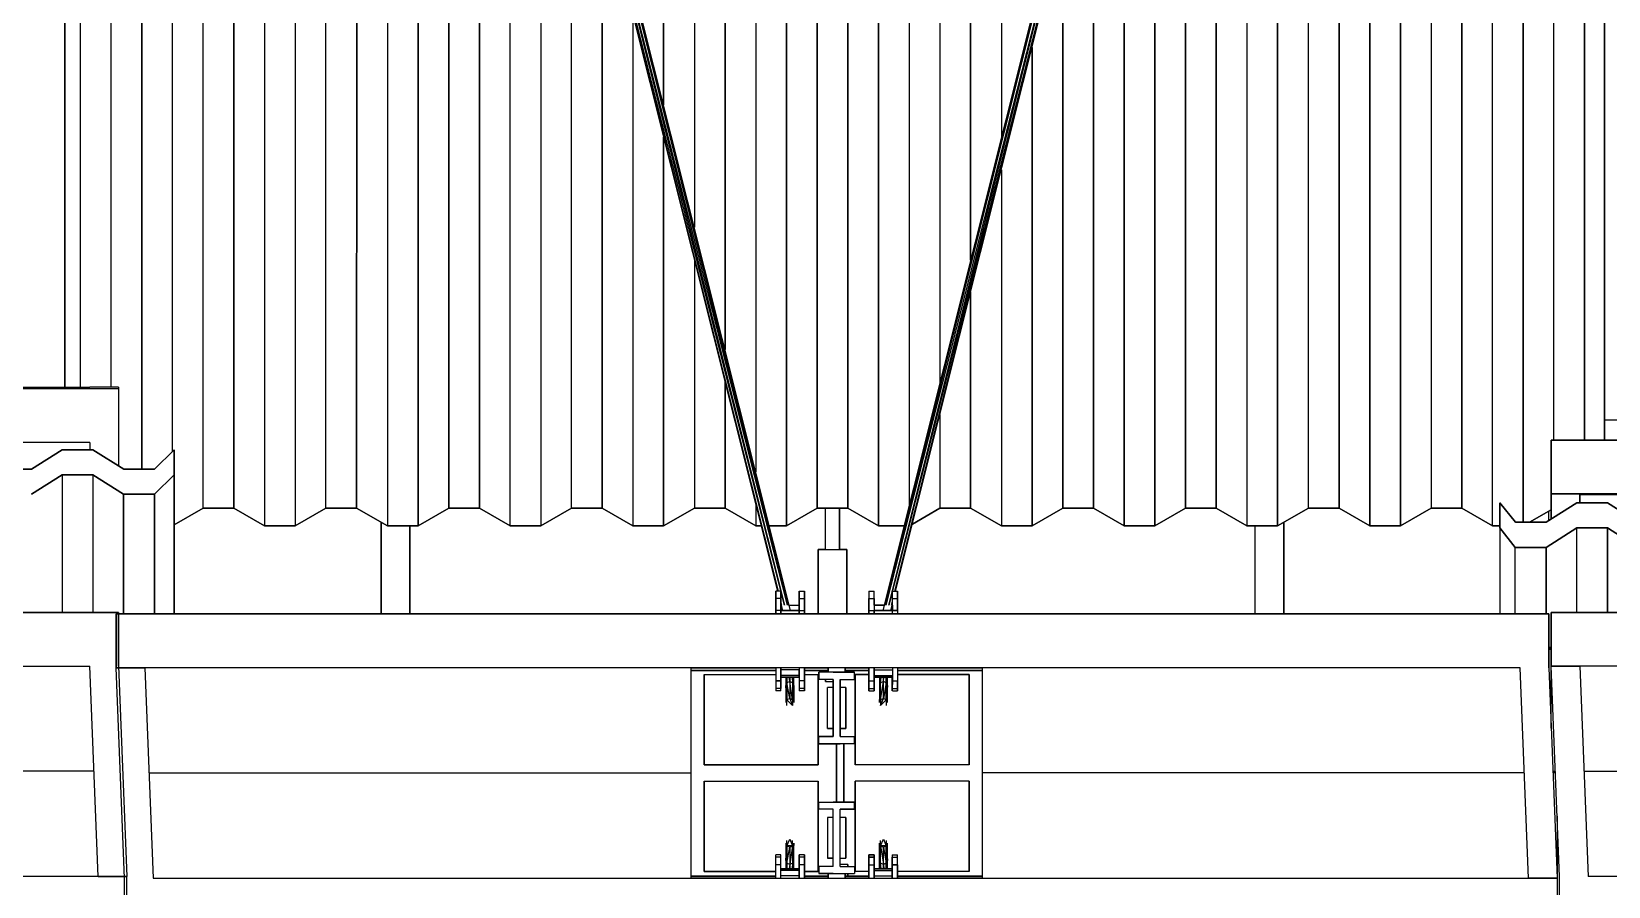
# Model space of a CAD drawing. Extents: x -32 to 51.8, y -51.6 to -5.5.
# Drawn here: x -22.969 to -18.566, y -20.907 to -18.518 of the extents above; entities that cross this region are included whole.
import ezdxf

# ---------------------------------------------------------------- set-up
doc = ezdxf.new("R2010")
doc.units = 0
doc.header["$MEASUREMENT"] = 0
doc.layers.get('0').update_dxf_attribs({"linetype": 'CONTINUOUS'})
doc.layers.add('hachures', color=5, linetype='CONTINUOUS')

msp = doc.modelspace()

# ---------------------------------------------------------------- linework, layer by layer
for p, q in [((-22.8765, -16.4207), (-22.8765, -19.5116)), ((-18.6329, -19.6597), (-18.6329, -16.4346)), ((-22.8764, -19.5116), (-22.8763, -16.4841)), ((-18.5776, -16.4841), (-18.5776, -19.6597)), ((-18.5776, -19.6597), (-18.5776, -16.4841)), ((-21.5041, -17.6175), (-20.886, -20.0818)), ((-20.884, -20.0818), (-21.5041, -17.6175)), ((-20.8669, -20.1205), (-21.5008, -17.6231)), ((-20.8839, -20.0818), (-21.5008, -17.6231)), ((-20.8585, -20.1205), (-21.4929, -17.6254)), ((-21.4929, -17.6254), (-20.8667, -20.1205)), ((-20.8502, -20.135), (-21.4849, -17.6231)), ((-21.4849, -17.6231), (-20.8583, -20.1205)), ((-20.8502, -20.135), (-21.4816, -17.6175)), ((-19.9612, -17.6175), (-20.5926, -20.135)), ((-19.9579, -17.6231), (-20.5926, -20.135)), ((-20.5846, -20.1205), (-19.9579, -17.6231)), ((-19.9499, -17.6255), (-20.5844, -20.1205)), ((-19.9499, -17.6255), (-20.5761, -20.1205)), ((-19.942, -17.6231), (-20.576, -20.1205)), ((-20.5589, -20.0818), (-19.9387, -17.6175)), ((-20.5589, -20.0818), (-19.942, -17.6231)), ((-20.5568, -20.0818), (-19.9387, -17.6175)), ((-26.6463, -19.5116), (-22.8063, -19.5116)), ((-22.8063, -19.5159), (-26.6463, -19.5159)), ((-22.7263, -19.5116), (-22.8063, -19.5116)), ((-22.7263, -19.5159), (-22.8063, -19.5159)), ((-22.7263, -19.5116), (-22.7263, -19.5159)), ((-22.7263, -19.5159), (-22.7263, -19.6535)), ((-18.5776, -19.6023), (-16.7461, -19.6023)), ((-22.8063, -19.6657), (-26.6463, -19.6657)), ((-22.8063, -19.6657), (-22.8063, -19.6864)), ((-22.7263, -19.6535), (-22.7263, -19.6578)), ((-22.7263, -19.6578), (-22.7263, -19.7318)), ((-18.6463, -19.6597), (-18.7263, -19.6597)), ((-18.7263, -19.6597), (-18.7263, -19.6597)), ((-18.7263, -19.8096), (-18.7263, -19.6597)), ((-18.7263, -19.6597), (-18.6463, -19.6597)), ((-18.7263, -19.6625), (-18.7263, -19.6597)), ((-18.7263, -19.6597), (-18.7263, -19.8096)), ((-18.7263, -19.6625), (-18.7263, -19.7536)), ((-18.7263, -19.7536), (-18.7263, -19.6625)), ((-14.8063, -19.6597), (-18.6463, -19.6597)), ((-18.6463, -19.6597), (-14.8063, -19.6597)), ((-22.8834, -19.6864), (-22.9691, -19.7409)), ((-22.9691, -19.7409), (-22.8834, -19.6864)), ((-22.7977, -19.6864), (-22.8834, -19.6864)), ((-22.8834, -19.6864), (-22.7977, -19.6864)), ((-22.712, -19.7409), (-22.7977, -19.6864)), ((-22.7977, -19.6864), (-22.712, -19.7409)), ((-22.571, -19.6864), (-22.6263, -19.7409)), ((-22.6263, -19.7409), (-22.571, -19.6864)), ((-22.5711, -19.7563), (-22.571, -19.6864)), ((-22.571, -19.6864), (-22.5711, -19.7563)), ((-22.571, -20.1205), (-22.571, -19.6864)), ((-22.571, -19.6864), (-22.571, -20.1205)), ((-22.9691, -19.7409), (-23.0549, -19.7409)), ((-23.0549, -19.7409), (-22.9691, -19.7409)), ((-22.9693, -19.8108), (-22.8835, -19.7563)), ((-22.8835, -19.7563), (-22.9693, -19.8108)), ((-22.9691, -19.7409), (-22.9691, -19.7409)), ((-22.8835, -19.7563), (-22.7978, -19.7563)), ((-22.7978, -19.7563), (-22.8835, -19.7563)), ((-22.7978, -19.7563), (-22.7121, -19.8108)), ((-22.7121, -19.8108), (-22.7978, -19.7563)), ((-22.6263, -19.7409), (-22.712, -19.7409)), ((-22.712, -19.7409), (-22.6263, -19.7409)), ((-22.6264, -19.8108), (-22.5711, -19.7563)), ((-22.5711, -19.7563), (-22.6264, -19.8108)), ((-22.5711, -19.7563), (-22.5711, -20.1452)), ((-18.7263, -19.7536), (-18.7263, -19.7564)), ((-18.7263, -19.7564), (-18.7263, -19.7536)), ((-18.7263, -19.7564), (-18.7263, -19.8503)), ((-18.7263, -19.8503), (-18.7263, -19.7564)), ((-22.7121, -19.8108), (-22.6264, -19.8108)), ((-22.6264, -19.8108), (-22.7121, -19.8108)), ((-22.712, -19.8108), (-22.712, -19.8108)), ((-22.6263, -19.8107), (-22.6263, -19.8107)), ((-18.7263, -19.8124), (-18.7263, -19.8095)), ((-18.7263, -19.8095), (-18.6463, -19.8095)), ((-18.6463, -19.8096), (-18.7263, -19.8096)), ((-18.7263, -19.8096), (-18.7263, -19.8124)), ((-18.7263, -19.88), (-18.7263, -19.8124)), ((-18.7263, -19.8124), (-18.7263, -19.88)), ((-18.6463, -19.8095), (-14.8063, -19.8096)), ((-14.8063, -19.8096), (-18.6463, -19.8096)), ((-18.6463, -19.8346), (-18.6463, -19.8124)), ((-18.6463, -19.8346), (-18.6463, -19.8124)), ((-14.8063, -19.8124), (-18.6463, -19.8124)), ((-18.6463, -19.8124), (-18.6463, -19.8346)), ((-18.6463, -19.8346), (-18.6463, -19.8124)), ((-18.6463, -19.8124), (-18.6463, -19.8346)), ((-22.49, -19.8497), (-22.571, -19.8965)), ((-22.571, -19.8965), (-22.49, -19.8498)), ((-22.4043, -19.8497), (-22.49, -19.8497)), ((-22.49, -19.8498), (-22.4043, -19.8498)), ((-22.3186, -19.8992), (-22.4043, -19.8497)), ((-22.4043, -19.8498), (-22.3186, -19.8992)), ((-22.1472, -19.8497), (-22.2329, -19.8992)), ((-22.2329, -19.8992), (-22.1472, -19.8498)), ((-22.0615, -19.8497), (-22.1472, -19.8497)), ((-22.1472, -19.8498), (-22.0615, -19.8498)), ((-21.9758, -19.8992), (-22.0615, -19.8497)), ((-22.0615, -19.8498), (-21.9758, -19.8992)), ((-21.89, -19.8992), (-21.8043, -19.8498)), ((-21.8043, -19.8498), (-21.89, -19.8992)), ((-21.8043, -19.8498), (-21.7186, -19.8498)), ((-21.7186, -19.8498), (-21.8043, -19.8498)), ((-21.7186, -19.8498), (-21.6329, -19.8992)), ((-21.6329, -19.8992), (-21.7186, -19.8498)), ((-21.5472, -19.8992), (-21.4615, -19.8498)), ((-21.4615, -19.8498), (-21.5472, -19.8992)), ((-21.4615, -19.8498), (-21.3758, -19.8498)), ((-21.3758, -19.8498), (-21.4615, -19.8498)), ((-21.3758, -19.8498), (-21.29, -19.8992)), ((-21.29, -19.8992), (-21.3758, -19.8498)), ((-21.2043, -19.8992), (-21.1186, -19.8498)), ((-21.1186, -19.8498), (-21.2043, -19.8992)), ((-21.1186, -19.8498), (-21.0329, -19.8498)), ((-21.0329, -19.8498), (-21.1186, -19.8498)), ((-21.0329, -19.8498), (-20.9472, -19.8992)), ((-20.9472, -19.8992), (-21.0329, -19.8498)), ((-20.8615, -19.8992), (-20.7758, -19.8498)), ((-20.7758, -19.8498), (-20.8615, -19.8992)), ((-20.7758, -19.8498), (-20.69, -19.8498)), ((-20.69, -19.8498), (-20.7758, -19.8498)), ((-20.7527, -19.9652), (-20.7527, -19.8498)), ((-20.7131, -19.9652), (-20.7131, -19.8498)), ((-20.7131, -19.8498), (-20.7131, -19.9652)), ((-20.7131, -19.9652), (-20.7131, -19.8498)), ((-20.69, -19.8498), (-20.6043, -19.8992)), ((-20.6043, -19.8992), (-20.69, -19.8498)), ((-20.5097, -19.8941), (-20.4329, -19.8498)), ((-20.4329, -19.8498), (-20.5097, -19.8941)), ((-20.4329, -19.8498), (-20.3472, -19.8498)), ((-20.3472, -19.8498), (-20.4329, -19.8498)), ((-20.3472, -19.8498), (-20.2615, -19.8992)), ((-20.2615, -19.8992), (-20.3472, -19.8498)), ((-20.1758, -19.8992), (-20.09, -19.8498)), ((-20.09, -19.8498), (-20.1758, -19.8992)), ((-20.09, -19.8498), (-20.0043, -19.8498)), ((-20.0043, -19.8498), (-20.09, -19.8498)), ((-20.0043, -19.8498), (-19.9186, -19.8992)), ((-19.9186, -19.8992), (-20.0043, -19.8498)), ((-19.8329, -19.8992), (-19.7472, -19.8498)), ((-19.7472, -19.8498), (-19.8329, -19.8992)), ((-19.7472, -19.8498), (-19.6615, -19.8498)), ((-19.6615, -19.8498), (-19.7472, -19.8498)), ((-19.6615, -19.8498), (-19.5758, -19.8993)), ((-19.5758, -19.8992), (-19.6615, -19.8498)), ((-19.49, -19.8993), (-19.4043, -19.8498)), ((-19.4043, -19.8498), (-19.49, -19.8992)), ((-19.4043, -19.8498), (-19.3186, -19.8498)), ((-19.3186, -19.8498), (-19.4043, -19.8498)), ((-19.3186, -19.8498), (-19.2329, -19.8993)), ((-19.2329, -19.8993), (-19.3186, -19.8498)), ((-19.1472, -19.8993), (-19.0615, -19.8498)), ((-19.0615, -19.8498), (-19.1472, -19.8993)), ((-19.0615, -19.8498), (-18.9758, -19.8498)), ((-18.9758, -19.8498), (-19.0615, -19.8498)), ((-18.9758, -19.8498), (-18.89, -19.8993)), ((-18.89, -19.8993), (-18.9758, -19.8498)), ((-18.8699, -19.9045), (-18.8698, -19.8346)), ((-18.8698, -19.8346), (-18.8699, -19.9045)), ((-18.8698, -19.8346), (-18.8263, -19.8891)), ((-18.8263, -19.8891), (-18.8698, -19.8346)), ((-18.7868, -19.8891), (-18.7263, -19.8542)), ((-18.7263, -19.8542), (-18.7868, -19.8891)), ((-18.7406, -19.8891), (-18.6549, -19.8346)), ((-18.6549, -19.8346), (-18.7406, -19.8891)), ((-18.7263, -19.8503), (-18.7263, -19.8532)), ((-18.7263, -19.8532), (-18.7263, -19.8503)), ((-18.7263, -19.8532), (-18.7263, -19.88)), ((-18.7263, -19.88), (-18.7263, -19.8532)), ((-18.7263, -19.8542), (-18.7263, -19.88)), ((-18.5691, -19.8346), (-18.6549, -19.8346)), ((-18.6549, -19.8346), (-18.5691, -19.8346)), ((-18.4834, -19.8891), (-18.5691, -19.8346)), ((-18.5691, -19.8346), (-18.4834, -19.8891)), ((-22.2329, -19.8992), (-22.3186, -19.8992)), ((-22.3186, -19.8992), (-22.2329, -19.8992)), ((-21.9929, -20.1452), (-21.9929, -19.8893)), ((-21.9929, -19.8893), (-21.9929, -20.1452)), ((-21.9758, -19.8992), (-21.89, -19.8992)), ((-21.89, -19.8992), (-21.9758, -19.8992)), ((-21.9129, -19.8992), (-21.9129, -20.1452)), ((-21.9129, -20.1452), (-21.9129, -19.8992)), ((-21.6329, -19.8992), (-21.5472, -19.8992)), ((-21.5472, -19.8992), (-21.6329, -19.8992)), ((-21.29, -19.8992), (-21.2043, -19.8992)), ((-21.2043, -19.8992), (-21.29, -19.8992)), ((-20.9472, -19.8992), (-20.9318, -19.8992)), ((-20.9318, -19.8992), (-20.9472, -19.8992)), ((-20.9093, -19.8992), (-20.8615, -19.8992)), ((-20.8615, -19.8992), (-20.9093, -19.8992)), ((-20.6043, -19.8992), (-20.5335, -19.8992)), ((-20.5335, -19.8992), (-20.6043, -19.8992)), ((-20.2615, -19.8992), (-20.1758, -19.8992)), ((-20.1758, -19.8992), (-20.2615, -19.8992)), ((-19.9186, -19.8992), (-19.8329, -19.8992)), ((-19.8329, -19.8992), (-19.9186, -19.8992)), ((-19.5758, -19.8993), (-19.49, -19.8993)), ((-19.49, -19.8992), (-19.5758, -19.8992)), ((-19.5529, -20.1452), (-19.5529, -19.8993)), ((-19.4729, -19.8894), (-19.4729, -20.1452)), ((-19.4729, -20.1452), (-19.4729, -19.8894)), ((-19.1472, -19.8993), (-19.2329, -19.8993)), ((-19.2329, -19.8993), (-19.1472, -19.8993)), ((-18.89, -19.8993), (-18.8699, -19.8993)), ((-18.8699, -19.8993), (-18.89, -19.8993)), ((-18.8263, -19.8891), (-18.7406, -19.8891)), ((-18.7406, -19.8891), (-18.8263, -19.8891)), ((-18.7329, -19.8842), (-18.7329, -19.858)), ((-18.8264, -19.9591), (-18.8699, -19.9045)), ((-18.8699, -19.9045), (-18.8699, -20.1452)), ((-18.8699, -19.9045), (-18.8264, -19.9591)), ((-18.8698, -19.9047), (-18.8698, -19.9047)), ((-18.655, -19.9045), (-18.7407, -19.9591)), ((-18.7407, -19.9591), (-18.655, -19.9045)), ((-18.5693, -19.9045), (-18.655, -19.9045)), ((-18.655, -19.9045), (-18.5693, -19.9045)), ((-18.6549, -19.9045), (-18.6549, -19.9045)), ((-18.6549, -19.9045), (-18.6549, -19.9045)), ((-18.4835, -19.9591), (-18.5693, -19.9045)), ((-18.5693, -19.9045), (-18.4835, -19.9591)), ((-18.5691, -19.9046), (-18.5691, -19.9046)), ((-20.7729, -20.1452), (-20.7729, -19.9652)), ((-20.7729, -19.9652), (-20.6929, -19.9652)), ((-20.7527, -19.9652), (-20.7729, -19.9652)), ((-20.7729, -20.1452), (-20.7729, -19.9652)), ((-20.7729, -19.9652), (-20.7729, -20.1452)), ((-20.6929, -19.9652), (-20.7131, -19.9652)), ((-20.6929, -19.9652), (-20.6929, -20.1452)), ((-20.6929, -19.9652), (-20.6929, -20.1452)), ((-20.6929, -20.1452), (-20.6929, -19.9652)), ((-18.7407, -19.9591), (-18.8264, -19.9591)), ((-18.8264, -19.9591), (-18.7407, -19.9591)), ((-18.8263, -19.9591), (-18.8263, -19.9591)), ((-18.8263, -19.9591), (-18.8263, -19.9591)), ((-18.7406, -19.959), (-18.7406, -19.959)), ((-18.7406, -19.959), (-18.7406, -19.959)), ((-22.571, -20.1205), (-22.5711, -20.1206)), ((-22.571, -20.1452), (-22.571, -20.1205)), ((-20.877, -20.0818), (-20.8914, -20.0818)), ((-20.8914, -20.0818), (-20.8914, -20.0886)), ((-20.8914, -20.1019), (-20.8914, -20.0818)), ((-20.8914, -20.0818), (-20.8914, -20.1019)), ((-20.8914, -20.0886), (-20.8914, -20.0818)), ((-20.8914, -20.11), (-20.8914, -20.0886)), ((-20.877, -20.1019), (-20.8914, -20.1019)), ((-20.8914, -20.1351), (-20.8914, -20.1019)), ((-20.8914, -20.1019), (-20.8914, -20.1351)), ((-20.8914, -20.1452), (-20.8914, -20.11)), ((-20.877, -20.0818), (-20.877, -20.1019)), ((-20.877, -20.1019), (-20.877, -20.0818)), ((-20.877, -20.1019), (-20.877, -20.1351)), ((-20.877, -20.1351), (-20.877, -20.1019)), ((-20.8742, -20.1205), (-20.877, -20.1093)), ((-20.8742, -20.1205), (-20.877, -20.1095)), ((-20.877, -20.1178), (-20.8727, -20.135)), ((-20.8538, -20.1205), (-20.8259, -20.1205)), ((-20.8259, -20.0886), (-20.8259, -20.0818)), ((-20.8259, -20.0818), (-20.8259, -20.1019)), ((-20.8259, -20.0818), (-20.8114, -20.0818)), ((-20.8259, -20.1019), (-20.8259, -20.0818)), ((-20.8259, -20.11), (-20.8259, -20.0886)), ((-20.8259, -20.1019), (-20.8259, -20.1351)), ((-20.8259, -20.1019), (-20.8114, -20.1019)), ((-20.8259, -20.1351), (-20.8259, -20.1019)), ((-20.8259, -20.1205), (-20.8259, -20.11)), ((-20.8259, -20.135), (-20.8259, -20.1205)), ((-20.8114, -20.0818), (-20.8114, -20.1019)), ((-20.8114, -20.0886), (-20.8114, -20.0818)), ((-20.8114, -20.1019), (-20.8114, -20.0818)), ((-20.8114, -20.0818), (-20.8114, -20.0886)), ((-20.8114, -20.0886), (-20.8114, -20.11)), ((-20.8114, -20.1019), (-20.8114, -20.1351)), ((-20.8114, -20.1351), (-20.8114, -20.1019)), ((-20.8114, -20.11), (-20.8114, -20.1452)), ((-20.6314, -20.0818), (-20.617, -20.0818)), ((-20.6314, -20.0818), (-20.6314, -20.1019)), ((-20.6314, -20.1019), (-20.617, -20.1019)), ((-20.6314, -20.1351), (-20.6314, -20.1019)), ((-20.6314, -20.1019), (-20.6314, -20.1351)), ((-20.617, -20.1019), (-20.617, -20.0818)), ((-20.617, -20.0886), (-20.617, -20.0818)), ((-20.617, -20.1019), (-20.617, -20.1351)), ((-20.617, -20.11), (-20.617, -20.1019)), ((-20.617, -20.1205), (-20.617, -20.11)), ((-20.617, -20.11), (-20.617, -20.11)), ((-20.589, -20.1205), (-20.617, -20.1205)), ((-20.617, -20.1205), (-20.589, -20.1205)), ((-20.5702, -20.135), (-20.5658, -20.1178)), ((-20.5686, -20.1205), (-20.5658, -20.1094)), ((-20.5686, -20.1205), (-20.5658, -20.1096)), ((-20.5659, -20.0886), (-20.5659, -20.0818)), ((-20.5659, -20.0818), (-20.5659, -20.1019)), ((-20.5659, -20.1019), (-20.5659, -20.1351)), ((-20.5659, -20.1205), (-20.5659, -20.118)), ((-20.5658, -20.0818), (-20.5514, -20.0818)), ((-20.5658, -20.1019), (-20.5658, -20.0818)), ((-20.5658, -20.1019), (-20.5514, -20.1019)), ((-20.5658, -20.1351), (-20.5658, -20.1019)), ((-20.5658, -20.1205), (-20.5658, -20.135)), ((-20.5514, -20.1019), (-20.5514, -20.0818)), ((-20.5514, -20.0818), (-20.5514, -20.1019)), ((-20.5514, -20.0886), (-20.5514, -20.0818)), ((-20.5514, -20.1351), (-20.5514, -20.1019)), ((-20.5514, -20.1019), (-20.5514, -20.1351)), ((-22.8063, -20.1406), (-26.7263, -20.1406)), ((-26.6463, -20.1406), (-22.8063, -20.1406)), ((-22.8063, -20.1406), (-26.6463, -20.1406)), ((-22.7263, -20.1406), (-22.8063, -20.1406)), ((-22.8063, -20.1406), (-22.7263, -20.1406)), ((-18.8129, -20.1452), (-22.7329, -20.1452)), ((-22.7329, -20.2952), (-22.7329, -20.1452)), ((-22.7329, -20.1452), (-22.6529, -20.1452)), ((-22.7329, -20.1452), (-22.7329, -20.2952)), ((-22.7263, -20.1406), (-22.7263, -20.1452)), ((-22.7263, -20.1452), (-22.7263, -20.1406)), ((-22.7263, -20.1406), (-22.7263, -20.2906)), ((-22.7263, -20.1406), (-22.7263, -20.1452)), ((-22.7263, -20.2906), (-22.7263, -20.1406)), ((-22.6529, -20.1452), (-18.8129, -20.1452)), ((-18.8129, -20.1452), (-22.6529, -20.1452)), ((-20.8914, -20.1452), (-22.5711, -20.1452)), ((-22.5711, -20.1452), (-20.8914, -20.1452)), ((-22.571, -20.1452), (-21.9929, -20.1452)), ((-21.9129, -20.1452), (-20.8914, -20.1452)), ((-20.8914, -20.1452), (-21.9129, -20.1452)), ((-21.9129, -20.1452), (-20.8914, -20.1452)), ((-20.877, -20.1351), (-20.8914, -20.1351)), ((-20.8914, -20.1452), (-20.8914, -20.1351)), ((-20.8914, -20.1351), (-20.8914, -20.1452)), ((-20.877, -20.135), (-20.8259, -20.135)), ((-20.8259, -20.135), (-20.877, -20.135)), ((-20.877, -20.1351), (-20.877, -20.1452)), ((-20.877, -20.1452), (-20.877, -20.1351)), ((-20.8259, -20.1452), (-20.8259, -20.135)), ((-20.8259, -20.1351), (-20.8114, -20.1351)), ((-20.8259, -20.1452), (-20.8259, -20.1351)), ((-20.8259, -20.1351), (-20.8259, -20.1452)), ((-20.8114, -20.1351), (-20.8114, -20.1452)), ((-20.8114, -20.1452), (-20.8114, -20.1351)), ((-20.8114, -20.1452), (-20.8114, -20.1452)), ((-20.8114, -20.1452), (-20.6314, -20.1452)), ((-20.6314, -20.1452), (-20.8114, -20.1452)), ((-20.8114, -20.1452), (-20.8114, -20.1452)), ((-20.6314, -20.1452), (-20.8114, -20.1452)), ((-20.8114, -20.1452), (-20.8114, -20.1452)), ((-20.8114, -20.1452), (-20.8114, -20.1452)), ((-20.8114, -20.1452), (-20.6314, -20.1452)), ((-20.8114, -20.1452), (-20.8114, -20.1452)), ((-20.8114, -20.1452), (-20.7729, -20.1452)), ((-20.6314, -20.1452), (-20.6314, -20.1225)), ((-20.6314, -20.1351), (-20.617, -20.1351)), ((-20.6314, -20.1452), (-20.6314, -20.1351)), ((-20.6314, -20.1351), (-20.6314, -20.1452)), ((-20.617, -20.135), (-20.5658, -20.135)), ((-20.5658, -20.135), (-20.617, -20.135)), ((-20.617, -20.1351), (-20.617, -20.1452)), ((-20.617, -20.1452), (-20.617, -20.1351)), ((-20.5659, -20.1351), (-20.5659, -20.1452)), ((-20.5658, -20.1351), (-20.5514, -20.1351)), ((-20.5658, -20.1452), (-20.5658, -20.1351)), ((-20.5514, -20.1351), (-20.5658, -20.1351)), ((-20.5514, -20.1351), (-20.5514, -20.1452)), ((-20.5514, -20.1452), (-19.5529, -20.1452)), ((-19.5529, -20.1452), (-20.5514, -20.1452)), ((-18.8699, -20.1452), (-20.5514, -20.1452)), ((-20.5514, -20.1452), (-18.8699, -20.1452)), ((-19.4729, -20.1452), (-18.8699, -20.1452)), ((-19.4729, -20.1452), (-18.8699, -20.1452)), ((-18.8129, -20.1452), (-18.7329, -20.1452)), ((-18.7329, -20.1452), (-18.8129, -20.1452)), ((-18.7329, -20.1452), (-18.7329, -20.2438)), ((-18.7329, -20.2438), (-18.7329, -20.1452)), ((-18.7329, -20.1452), (-18.7329, -20.2952)), ((-18.7329, -20.1452), (-18.7329, -20.2952)), ((-18.7329, -20.2952), (-18.7329, -20.1452)), ((-18.6463, -20.1406), (-18.7263, -20.1406)), ((-18.7263, -20.2906), (-18.7263, -20.1406)), ((-18.7263, -20.1406), (-18.6463, -20.1406)), ((-18.7263, -20.2906), (-18.7263, -20.1406)), ((-18.7263, -20.1406), (-18.7263, -20.2906)), ((-14.8063, -20.1406), (-18.6463, -20.1406)), ((-14.8063, -20.1406), (-18.6463, -20.1406)), ((-18.6463, -20.1406), (-14.8063, -20.1406)), ((-18.7329, -20.2415), (-18.7263, -20.2373)), ((-18.7263, -20.2373), (-18.7329, -20.2415)), ((-18.7329, -20.2415), (-18.7329, -20.2438)), ((-18.7329, -20.2438), (-18.7329, -20.2415)), ((-18.7329, -20.2438), (-18.7263, -20.2438)), ((-18.7263, -20.2438), (-18.7329, -20.2438)), ((-18.7263, -20.2373), (-18.7263, -20.2438)), ((-26.6463, -20.2906), (-22.8063, -20.2906)), ((-22.7833, -20.8785), (-22.8063, -20.2906)), ((-22.6529, -20.2952), (-22.7329, -20.2952)), ((-22.7099, -20.8831), (-22.7329, -20.2952)), ((-22.7329, -20.2952), (-22.6529, -20.2952)), ((-22.7263, -20.2906), (-22.7033, -20.8785)), ((-18.8129, -20.2952), (-22.6529, -20.2952)), ((-22.6529, -20.2952), (-22.6299, -20.8831)), ((-21.1286, -20.2952), (-20.8914, -20.2952)), ((-21.1286, -20.2952), (-21.1286, -20.5892)), ((-20.8914, -20.2952), (-20.8914, -20.332)), ((-20.877, -20.332), (-20.877, -20.2952)), ((-20.877, -20.2952), (-20.877, -20.332)), ((-20.8259, -20.2952), (-20.8259, -20.332)), ((-20.8114, -20.2952), (-20.8114, -20.332)), ((-20.8114, -20.332), (-20.8114, -20.2952)), ((-20.8114, -20.2952), (-20.7449, -20.2952)), ((-20.7449, -20.3078), (-20.7449, -20.2952)), ((-20.7449, -20.3078), (-20.7449, -20.2952)), ((-20.7449, -20.2952), (-20.7449, -20.3078)), ((-20.6979, -20.2952), (-20.6314, -20.2952)), ((-20.6979, -20.2952), (-20.6979, -20.3078)), ((-20.6979, -20.3078), (-20.6979, -20.2952)), ((-20.6314, -20.332), (-20.6314, -20.2952)), ((-20.6314, -20.2952), (-20.6314, -20.332)), ((-20.6314, -20.3069), (-20.6314, -20.2952)), ((-20.617, -20.2952), (-20.617, -20.332)), ((-20.617, -20.332), (-20.617, -20.2952)), ((-20.5658, -20.2952), (-20.5658, -20.332)), ((-20.5514, -20.2952), (-20.5514, -20.332)), ((-20.5514, -20.2952), (-20.3143, -20.2952)), ((-20.3143, -20.5892), (-20.3143, -20.2952)), ((-18.7899, -20.8831), (-18.8129, -20.2952)), ((-18.7329, -20.2952), (-18.7099, -20.8831)), ((-18.7033, -20.8785), (-18.7263, -20.2906)), ((-18.7263, -20.2906), (-18.6463, -20.2906)), ((-18.6463, -20.2906), (-18.7263, -20.2906)), ((-18.6463, -20.2906), (-18.7263, -20.2906)), ((-18.7263, -20.2906), (-18.6463, -20.2906)), ((-18.7263, -20.4641), (-18.7263, -20.2906)), ((-18.7263, -20.2906), (-18.7263, -20.2906)), ((-18.6463, -20.2906), (-18.6233, -20.8785)), ((-14.8063, -20.2906), (-18.6463, -20.2906)), ((-21.1286, -20.3034), (-20.8914, -20.3034)), ((-20.8914, -20.3034), (-21.1286, -20.3034)), ((-21.0913, -20.5664), (-21.0913, -20.3139)), ((-21.0913, -20.3139), (-20.8914, -20.3139)), ((-21.0913, -20.5664), (-21.0913, -20.3139)), ((-21.0913, -20.3139), (-21.0913, -20.5664)), ((-20.8914, -20.332), (-20.8914, -20.3535)), ((-20.877, -20.332), (-20.8914, -20.332)), ((-20.8914, -20.332), (-20.877, -20.332)), ((-20.8259, -20.3011), (-20.877, -20.3011)), ((-20.8259, -20.3166), (-20.877, -20.3166)), ((-20.8259, -20.3215), (-20.877, -20.3215)), ((-20.877, -20.3215), (-20.8259, -20.3215)), ((-20.877, -20.3535), (-20.877, -20.332)), ((-20.877, -20.332), (-20.877, -20.3535)), ((-20.8634, -20.3215), (-20.8634, -20.3446)), ((-20.8601, -20.3371), (-20.8634, -20.3446)), ((-20.8601, -20.3215), (-20.8601, -20.3371)), ((-20.8521, -20.334), (-20.8601, -20.3371)), ((-20.8601, -20.3371), (-20.8601, -20.3849)), ((-20.8521, -20.3817), (-20.8601, -20.3371)), ((-20.8521, -20.334), (-20.8536, -20.3215)), ((-20.8521, -20.3215), (-20.8521, -20.334)), ((-20.8442, -20.3371), (-20.8521, -20.334)), ((-20.8442, -20.3849), (-20.8521, -20.334)), ((-20.8521, -20.334), (-20.8521, -20.3817)), ((-20.8458, -20.3215), (-20.8442, -20.3371)), ((-20.8442, -20.3215), (-20.8442, -20.3371)), ((-20.8442, -20.3371), (-20.8442, -20.3849)), ((-20.8442, -20.3371), (-20.8409, -20.3927)), ((-20.8409, -20.3446), (-20.8442, -20.3371)), ((-20.8409, -20.3446), (-20.8409, -20.3215)), ((-20.8259, -20.3166), (-20.8259, -20.3011)), ((-20.8259, -20.3215), (-20.8259, -20.3166)), ((-20.8259, -20.332), (-20.8259, -20.3535)), ((-20.8114, -20.332), (-20.8259, -20.332)), ((-20.8114, -20.3034), (-20.7449, -20.3034)), ((-20.7449, -20.3034), (-20.8114, -20.3034)), ((-20.8114, -20.3069), (-20.8114, -20.3402)), ((-20.8114, -20.3139), (-20.8114, -20.3139)), ((-20.8114, -20.3139), (-20.7733, -20.3139)), ((-20.8114, -20.332), (-20.8114, -20.3535)), ((-20.8114, -20.3535), (-20.8114, -20.332)), ((-20.8114, -20.3402), (-20.8114, -20.3602)), ((-20.7733, -20.3139), (-20.7733, -20.5664)), ((-20.7733, -20.3139), (-20.7733, -20.5664)), ((-20.7733, -20.5664), (-20.7733, -20.3139)), ((-20.7733, -20.3273), (-20.7714, -20.3273)), ((-20.7714, -20.3078), (-20.7714, -20.3278)), ((-20.7314, -20.3078), (-20.7714, -20.3078)), ((-20.7714, -20.3278), (-20.7714, -20.3078)), ((-20.7314, -20.3278), (-20.7714, -20.3278)), ((-20.7527, -20.3078), (-20.7527, -20.3034)), ((-20.7527, -20.3034), (-20.7527, -20.3078)), ((-20.7527, -20.3335), (-20.7527, -20.3278)), ((-20.7527, -20.3278), (-20.7527, -20.3335)), ((-20.7527, -20.3335), (-20.7314, -20.3335)), ((-20.7527, -20.3335), (-20.7314, -20.3335)), ((-20.7114, -20.3078), (-20.7314, -20.3078)), ((-20.7314, -20.3078), (-20.7114, -20.3078)), ((-20.7314, -20.4878), (-20.7314, -20.3278)), ((-20.7314, -20.3278), (-20.7314, -20.4878)), ((-20.6979, -20.3078), (-20.7214, -20.3078)), ((-20.7131, -20.3078), (-20.7131, -20.3078)), ((-20.7131, -20.3078), (-20.7131, -20.3078)), ((-20.6714, -20.3078), (-20.7114, -20.3078)), ((-20.6714, -20.3078), (-20.7114, -20.3078)), ((-20.7114, -20.3078), (-20.6714, -20.3078)), ((-20.7114, -20.3278), (-20.6714, -20.3278)), ((-20.7114, -20.3278), (-20.7114, -20.4878)), ((-20.7114, -20.4878), (-20.7114, -20.3278)), ((-20.6979, -20.3034), (-20.6314, -20.3034)), ((-20.6314, -20.3034), (-20.6979, -20.3034)), ((-20.6979, -20.3078), (-20.6714, -20.3078)), ((-20.6714, -20.3278), (-20.6714, -20.3078)), ((-20.6714, -20.3278), (-20.6714, -20.3078)), ((-20.6714, -20.3273), (-20.6695, -20.3273)), ((-20.6695, -20.3139), (-20.6314, -20.3139)), ((-20.6314, -20.3139), (-20.6695, -20.3139)), ((-20.6695, -20.5664), (-20.6695, -20.3139)), ((-20.6695, -20.5664), (-20.6695, -20.3139)), ((-20.6695, -20.3139), (-20.6695, -20.5664)), ((-20.6314, -20.3402), (-20.6314, -20.3069)), ((-20.6314, -20.332), (-20.617, -20.332)), ((-20.6314, -20.3535), (-20.6314, -20.332)), ((-20.6314, -20.332), (-20.6314, -20.3535)), ((-20.6314, -20.3602), (-20.6314, -20.3402)), ((-20.617, -20.3011), (-20.5658, -20.3011)), ((-20.617, -20.3166), (-20.617, -20.3011)), ((-20.617, -20.3166), (-20.5658, -20.3166)), ((-20.617, -20.3215), (-20.617, -20.3166)), ((-20.5658, -20.3215), (-20.617, -20.3215)), ((-20.617, -20.3215), (-20.5658, -20.3215)), ((-20.617, -20.3402), (-20.617, -20.332)), ((-20.617, -20.332), (-20.617, -20.3535)), ((-20.617, -20.3535), (-20.617, -20.332)), ((-20.617, -20.3402), (-20.617, -20.3402)), ((-20.617, -20.3602), (-20.617, -20.3402)), ((-20.617, -20.3402), (-20.617, -20.3402)), ((-20.6019, -20.3215), (-20.6019, -20.3446)), ((-20.6019, -20.3927), (-20.5986, -20.3371)), ((-20.5986, -20.3371), (-20.6019, -20.3446)), ((-20.5986, -20.3371), (-20.597, -20.3215)), ((-20.5986, -20.3371), (-20.5986, -20.3215)), ((-20.5986, -20.385), (-20.5907, -20.334)), ((-20.5907, -20.334), (-20.5986, -20.3371)), ((-20.5986, -20.385), (-20.5986, -20.3371)), ((-20.5907, -20.334), (-20.5907, -20.3215)), ((-20.5907, -20.334), (-20.5893, -20.3215)), ((-20.5827, -20.3371), (-20.5907, -20.334)), ((-20.5907, -20.3817), (-20.5907, -20.334)), ((-20.5827, -20.3371), (-20.5907, -20.3817)), ((-20.5827, -20.3371), (-20.5827, -20.3215)), ((-20.5827, -20.385), (-20.5827, -20.3371)), ((-20.5794, -20.3446), (-20.5827, -20.3371)), ((-20.5794, -20.3446), (-20.5794, -20.3215)), ((-20.5659, -20.3402), (-20.5659, -20.3215)), ((-20.5658, -20.332), (-20.5659, -20.3535)), ((-20.5659, -20.3602), (-20.5659, -20.3402)), ((-20.5658, -20.332), (-20.5514, -20.332)), ((-20.5658, -20.3535), (-20.5658, -20.332)), ((-20.5514, -20.3034), (-20.3143, -20.3034)), ((-20.3143, -20.3034), (-20.5514, -20.3034)), ((-20.5514, -20.3139), (-20.3515, -20.3139)), ((-20.3515, -20.3139), (-20.5514, -20.3139)), ((-20.5514, -20.332), (-20.5514, -20.3535)), ((-20.5514, -20.3535), (-20.5514, -20.332)), ((-20.5514, -20.332), (-20.5514, -20.3402)), ((-20.5514, -20.3402), (-20.5514, -20.3602)), ((-20.3515, -20.3139), (-20.3515, -20.5664)), ((-20.3515, -20.5664), (-20.3515, -20.3139)), ((-20.3515, -20.3139), (-20.3515, -20.5664)), ((-20.8914, -20.3535), (-20.8914, -20.3602)), ((-20.877, -20.3535), (-20.8914, -20.3535)), ((-20.877, -20.3602), (-20.8914, -20.3602)), ((-20.877, -20.3602), (-20.877, -20.3535)), ((-20.8634, -20.3446), (-20.8634, -20.3927)), ((-20.8601, -20.3849), (-20.8634, -20.3446)), ((-20.8601, -20.3849), (-20.8634, -20.3927)), ((-20.8521, -20.3817), (-20.8601, -20.3849)), ((-20.8601, -20.3849), (-20.8442, -20.4005)), ((-20.8601, -20.4005), (-20.8601, -20.3849)), ((-20.8442, -20.3849), (-20.8521, -20.3817)), ((-20.8521, -20.3817), (-20.8442, -20.4005)), ((-20.8409, -20.3927), (-20.8442, -20.3849)), ((-20.8442, -20.3849), (-20.8442, -20.4005)), ((-20.8409, -20.3446), (-20.8409, -20.3927)), ((-20.8259, -20.3535), (-20.8259, -20.3602)), ((-20.8114, -20.3535), (-20.8259, -20.3535)), ((-20.8114, -20.3602), (-20.8259, -20.3602)), ((-20.8114, -20.3535), (-20.8114, -20.3602)), ((-20.8114, -20.3602), (-20.8114, -20.3535)), ((-20.7314, -20.3508), (-20.7473, -20.3508)), ((-20.7473, -20.4648), (-20.7473, -20.3508)), ((-20.6956, -20.3508), (-20.7114, -20.3508)), ((-20.6956, -20.3508), (-20.6956, -20.4648)), ((-20.6956, -20.4648), (-20.6956, -20.3508)), ((-20.6956, -20.3508), (-20.6956, -20.4648)), ((-20.6314, -20.3535), (-20.617, -20.3535)), ((-20.6314, -20.3602), (-20.6314, -20.3535)), ((-20.6314, -20.3535), (-20.6314, -20.3602)), ((-20.6314, -20.3602), (-20.617, -20.3602)), ((-20.617, -20.3535), (-20.617, -20.3602)), ((-20.617, -20.3602), (-20.617, -20.3535)), ((-20.6019, -20.3446), (-20.6019, -20.3927)), ((-20.5986, -20.385), (-20.6019, -20.3927)), ((-20.5907, -20.3817), (-20.5986, -20.385)), ((-20.5986, -20.4005), (-20.5907, -20.3817)), ((-20.5986, -20.385), (-20.5986, -20.4005)), ((-20.5986, -20.4005), (-20.5827, -20.385)), ((-20.5827, -20.385), (-20.5907, -20.3817)), ((-20.5794, -20.3446), (-20.5827, -20.385)), ((-20.5794, -20.3927), (-20.5827, -20.385)), ((-20.5827, -20.385), (-20.5827, -20.4005)), ((-20.5794, -20.3927), (-20.5794, -20.3446)), ((-20.5659, -20.3535), (-20.5659, -20.3602)), ((-20.5658, -20.3535), (-20.5514, -20.3535)), ((-20.5658, -20.3602), (-20.5658, -20.3535)), ((-20.5658, -20.3602), (-20.5514, -20.3602)), ((-20.5514, -20.3535), (-20.5514, -20.3602)), ((-20.5514, -20.3602), (-20.5514, -20.3535)), ((-20.7473, -20.4648), (-20.7314, -20.4648)), ((-20.7314, -20.4648), (-20.7473, -20.4648)), ((-20.7473, -20.4648), (-20.7314, -20.4648)), ((-20.7114, -20.4648), (-20.6956, -20.4648)), ((-20.6956, -20.4648), (-20.7114, -20.4648)), ((-20.6956, -20.4648), (-20.7114, -20.4648)), ((-20.7714, -20.4883), (-20.7733, -20.4883)), ((-20.7733, -20.4883), (-20.7714, -20.4883)), ((-20.7314, -20.4878), (-20.7714, -20.4878)), ((-20.7714, -20.5078), (-20.7714, -20.4878)), ((-20.7714, -20.4878), (-20.7314, -20.4878)), ((-20.7714, -20.5078), (-20.7314, -20.5078)), ((-20.7314, -20.5078), (-20.7714, -20.5078)), ((-20.7314, -20.5078), (-20.7714, -20.5078)), ((-20.7714, -20.5078), (-20.7314, -20.5078)), ((-20.7114, -20.5078), (-20.7314, -20.5078)), ((-20.7214, -20.5078), (-20.7314, -20.5078)), ((-20.7314, -20.5078), (-20.7114, -20.5078)), ((-20.7214, -20.5078), (-20.7214, -20.6605)), ((-20.7214, -20.6605), (-20.7214, -20.5078)), ((-20.7114, -20.4878), (-20.6714, -20.4878)), ((-20.6714, -20.5078), (-20.7114, -20.5078)), ((-20.7014, -20.6605), (-20.7014, -20.5078)), ((-20.7014, -20.5078), (-20.7014, -20.5178)), ((-20.6714, -20.5078), (-20.6714, -20.4878)), ((-20.6714, -20.4878), (-20.6714, -20.5078)), ((-20.6695, -20.4883), (-20.6714, -20.4883)), ((-20.6714, -20.4883), (-20.6695, -20.4883)), ((-20.7214, -20.6705), (-20.7214, -20.5178)), ((-20.7214, -20.5178), (-20.7214, -20.6605)), ((-20.7014, -20.5178), (-20.7014, -20.6705)), ((-20.7014, -20.5178), (-20.7014, -20.6605)), ((-22.7948, -20.5846), (-24.3077, -20.5845)), ((-22.6414, -20.5891), (-21.1286, -20.5892)), ((-21.1286, -20.5892), (-21.1286, -20.8831)), ((-20.7733, -20.5664), (-21.0913, -20.5664)), ((-21.0913, -20.5664), (-20.7733, -20.5664)), ((-20.3515, -20.5664), (-20.6695, -20.5664)), ((-20.3515, -20.5664), (-20.6695, -20.5664)), ((-18.8014, -20.5892), (-20.3143, -20.5892)), ((-20.3143, -20.8831), (-20.3143, -20.5892)), ((-18.7216, -20.5845), (-18.7148, -20.5845)), ((-18.7146, -20.5892), (-18.7214, -20.5892)), ((-18.6348, -20.5845), (-17.122, -20.5845)), ((-21.0913, -20.8644), (-21.0913, -20.6119)), ((-21.0913, -20.6119), (-21.0913, -20.8644)), ((-21.0913, -20.8644), (-21.0913, -20.6119)), ((-21.0913, -20.6119), (-20.7733, -20.6119)), ((-20.7733, -20.6119), (-20.7733, -20.8644)), ((-20.7733, -20.6119), (-20.7733, -20.8644)), ((-20.7733, -20.8644), (-20.7733, -20.6119)), ((-20.3515, -20.6119), (-20.6695, -20.6119)), ((-20.6695, -20.8644), (-20.6695, -20.6119)), ((-20.6695, -20.8644), (-20.6695, -20.6119)), ((-20.6695, -20.6119), (-20.6695, -20.8644)), ((-20.3515, -20.6119), (-20.3515, -20.8644)), ((-20.3515, -20.6119), (-20.3515, -20.8644)), ((-20.3515, -20.8644), (-20.3515, -20.6119)), ((-20.7714, -20.69), (-20.7733, -20.69)), ((-20.7714, -20.6905), (-20.7714, -20.6705)), ((-20.7714, -20.6705), (-20.7314, -20.6705)), ((-20.7314, -20.6905), (-20.7714, -20.6905)), ((-20.7314, -20.6705), (-20.7114, -20.6705)), ((-20.7314, -20.6705), (-20.7214, -20.6705)), ((-20.7114, -20.6705), (-20.7314, -20.6705)), ((-20.7314, -20.8505), (-20.7314, -20.6905)), ((-20.7214, -20.6605), (-20.7214, -20.6705)), ((-20.7214, -20.6705), (-20.7214, -20.6605)), ((-20.7214, -20.6605), (-20.7214, -20.6705)), ((-20.7114, -20.6705), (-20.6714, -20.6705)), ((-20.6714, -20.6705), (-20.7114, -20.6705)), ((-20.7114, -20.7135), (-20.7114, -20.6905)), ((-20.7114, -20.6905), (-20.6714, -20.6905)), ((-20.7114, -20.8505), (-20.7114, -20.6905)), ((-20.6714, -20.6905), (-20.7114, -20.6905)), ((-20.7014, -20.6605), (-20.7014, -20.6705)), ((-20.7014, -20.6705), (-20.7014, -20.6605)), ((-20.7014, -20.6705), (-20.7014, -20.6605)), ((-20.6714, -20.6705), (-20.7014, -20.6705)), ((-20.7014, -20.6705), (-20.6714, -20.6705)), ((-20.6714, -20.6905), (-20.6714, -20.6705)), ((-20.6714, -20.6705), (-20.6714, -20.6905)), ((-20.6695, -20.69), (-20.6714, -20.69)), ((-20.7473, -20.7135), (-20.7473, -20.8275)), ((-20.7314, -20.7135), (-20.7473, -20.7135)), ((-20.7473, -20.7135), (-20.7473, -20.8275)), ((-20.6956, -20.7135), (-20.7114, -20.7135)), ((-20.6956, -20.7135), (-20.6956, -20.8275)), ((-20.6956, -20.8275), (-20.6956, -20.7135)), ((-18.7099, -20.7097), (-18.7099, -20.9346)), ((-20.8601, -20.7934), (-20.8521, -20.7746)), ((-20.8601, -20.7934), (-20.8601, -20.7778)), ((-20.8521, -20.7746), (-20.8442, -20.7934)), ((-20.8442, -20.7934), (-20.8442, -20.7778)), ((-20.5986, -20.7934), (-20.5907, -20.7746)), ((-20.5986, -20.7934), (-20.5986, -20.7778)), ((-20.5907, -20.7746), (-20.5827, -20.7934)), ((-20.5827, -20.7778), (-20.5827, -20.7934)), ((-20.877, -20.8181), (-20.8914, -20.8181)), ((-20.8914, -20.8249), (-20.8914, -20.8181)), ((-20.877, -20.8249), (-20.8914, -20.8249)), ((-20.8914, -20.8463), (-20.8914, -20.8249)), ((-20.877, -20.8249), (-20.877, -20.8181)), ((-20.877, -20.8463), (-20.877, -20.8249)), ((-20.8634, -20.7856), (-20.8634, -20.8337)), ((-20.8634, -20.7856), (-20.8601, -20.7934)), ((-20.8634, -20.8337), (-20.8601, -20.7934)), ((-20.8601, -20.7934), (-20.8601, -20.8412)), ((-20.8601, -20.7934), (-20.8521, -20.7966)), ((-20.8442, -20.7934), (-20.8601, -20.7934)), ((-20.8601, -20.8412), (-20.8521, -20.7966)), ((-20.8442, -20.7934), (-20.8522, -20.8443)), ((-20.8521, -20.7966), (-20.8522, -20.8443)), ((-20.8521, -20.7966), (-20.8442, -20.7934)), ((-20.8442, -20.7934), (-20.8409, -20.7856)), ((-20.8409, -20.7856), (-20.8442, -20.8412)), ((-20.8442, -20.7934), (-20.8442, -20.8412)), ((-20.8409, -20.8337), (-20.8409, -20.7856)), ((-20.8114, -20.8181), (-20.8259, -20.8181)), ((-20.8259, -20.8249), (-20.8259, -20.8181)), ((-20.8259, -20.8181), (-20.8259, -20.8249)), ((-20.8259, -20.8382), (-20.8259, -20.8181)), ((-20.8114, -20.8249), (-20.8259, -20.8249)), ((-20.8259, -20.8463), (-20.8259, -20.8249)), ((-20.8259, -20.8249), (-20.8259, -20.8463)), ((-20.8114, -20.8181), (-20.8114, -20.8249)), ((-20.8114, -20.8249), (-20.8114, -20.8181)), ((-20.8114, -20.8249), (-20.8114, -20.8463)), ((-20.8114, -20.8463), (-20.8114, -20.8249)), ((-20.617, -20.8181), (-20.6314, -20.8181)), ((-20.6314, -20.8181), (-20.6314, -20.8249)), ((-20.6314, -20.8181), (-20.617, -20.8181)), ((-20.6314, -20.8249), (-20.6314, -20.8181)), ((-20.6314, -20.8249), (-20.617, -20.8249)), ((-20.6314, -20.8463), (-20.6314, -20.8249)), ((-20.6314, -20.8249), (-20.6314, -20.8249)), ((-20.6314, -20.8249), (-20.6314, -20.8249)), ((-20.6314, -20.8249), (-20.6314, -20.8463)), ((-20.617, -20.8249), (-20.6314, -20.8249)), ((-20.617, -20.8249), (-20.617, -20.8181)), ((-20.617, -20.8181), (-20.617, -20.8382)), ((-20.617, -20.8181), (-20.617, -20.8249)), ((-20.617, -20.8249), (-20.617, -20.8463)), ((-20.617, -20.8463), (-20.617, -20.8249)), ((-20.6019, -20.7856), (-20.5986, -20.7934)), ((-20.5986, -20.8412), (-20.6019, -20.7856)), ((-20.6019, -20.8337), (-20.6019, -20.7856)), ((-20.5986, -20.8412), (-20.5986, -20.7934)), ((-20.5986, -20.7934), (-20.5907, -20.8443)), ((-20.5986, -20.7934), (-20.5907, -20.7966)), ((-20.5827, -20.7934), (-20.5986, -20.7934)), ((-20.5907, -20.7966), (-20.5827, -20.7934)), ((-20.5907, -20.8443), (-20.5907, -20.7966)), ((-20.5907, -20.7966), (-20.5827, -20.8412)), ((-20.5827, -20.7934), (-20.5794, -20.7856)), ((-20.5827, -20.8412), (-20.5827, -20.7934)), ((-20.5827, -20.7934), (-20.5794, -20.8337)), ((-20.5794, -20.8337), (-20.5794, -20.7856)), ((-20.5659, -20.8181), (-20.5514, -20.8181)), ((-20.5659, -20.8181), (-20.5659, -20.8249)), ((-20.5659, -20.8249), (-20.5514, -20.8249)), ((-20.5659, -20.8463), (-20.5659, -20.8249)), ((-20.5659, -20.8249), (-20.5659, -20.8463)), ((-20.5514, -20.8249), (-20.5514, -20.8181)), ((-20.5514, -20.8463), (-20.5514, -20.8249)), ((-20.8914, -20.8644), (-21.0913, -20.8644)), ((-21.0913, -20.8644), (-20.8914, -20.8644)), ((-20.877, -20.8463), (-20.8914, -20.8463)), ((-20.8914, -20.8831), (-20.8914, -20.8463)), ((-20.877, -20.8831), (-20.877, -20.8463)), ((-20.877, -20.8568), (-20.8259, -20.8568)), ((-20.8259, -20.8568), (-20.877, -20.8568)), ((-20.8259, -20.8617), (-20.877, -20.8617)), ((-20.8634, -20.8337), (-20.8601, -20.8412)), ((-20.8634, -20.8337), (-20.8634, -20.8568)), ((-20.8601, -20.8412), (-20.8601, -20.8568)), ((-20.8601, -20.8412), (-20.8522, -20.8443)), ((-20.8522, -20.8443), (-20.8536, -20.8568)), ((-20.8522, -20.8443), (-20.8442, -20.8412)), ((-20.8522, -20.8443), (-20.8522, -20.8568)), ((-20.8442, -20.8412), (-20.8458, -20.8568)), ((-20.8442, -20.8412), (-20.8409, -20.8337)), ((-20.8442, -20.8412), (-20.8442, -20.8568)), ((-20.8418, -20.8568), (-20.8409, -20.8337)), ((-20.8409, -20.8568), (-20.8409, -20.8337)), ((-20.8259, -20.8568), (-20.8259, -20.8382)), ((-20.8114, -20.8463), (-20.8259, -20.8463)), ((-20.8259, -20.8831), (-20.8259, -20.8463)), ((-20.8259, -20.8463), (-20.8259, -20.8831)), ((-20.8259, -20.8568), (-20.8259, -20.8617)), ((-20.8259, -20.8617), (-20.8259, -20.8772)), ((-20.8114, -20.8463), (-20.8114, -20.8831)), ((-20.8114, -20.8831), (-20.8114, -20.8463)), ((-20.7733, -20.8644), (-20.8114, -20.8644)), ((-20.8114, -20.8644), (-20.7733, -20.8644)), ((-20.7714, -20.851), (-20.7733, -20.851)), ((-20.7714, -20.851), (-20.7733, -20.851)), ((-20.7314, -20.8505), (-20.7714, -20.8505)), ((-20.7714, -20.8505), (-20.7714, -20.8705)), ((-20.7714, -20.8505), (-20.7714, -20.8705)), ((-20.7314, -20.8505), (-20.7714, -20.8505)), ((-20.7314, -20.8275), (-20.7473, -20.8275)), ((-20.7473, -20.8275), (-20.7314, -20.8275)), ((-20.7314, -20.8275), (-20.7473, -20.8275)), ((-20.7473, -20.8275), (-20.7314, -20.8275)), ((-20.7114, -20.8448), (-20.7114, -20.8275)), ((-20.7114, -20.8275), (-20.6956, -20.8275)), ((-20.6902, -20.8448), (-20.7114, -20.8448)), ((-20.6902, -20.8448), (-20.7114, -20.8448)), ((-20.7114, -20.8505), (-20.6714, -20.8505)), ((-20.6902, -20.8505), (-20.6902, -20.8448)), ((-20.6902, -20.8448), (-20.6902, -20.8505)), ((-20.6902, -20.8505), (-20.6902, -20.8448)), ((-20.6714, -20.8505), (-20.6714, -20.8705)), ((-20.6695, -20.851), (-20.6714, -20.851)), ((-20.6695, -20.851), (-20.6714, -20.851)), ((-20.6314, -20.8644), (-20.6695, -20.8644)), ((-20.6314, -20.8463), (-20.617, -20.8463)), ((-20.6314, -20.8831), (-20.6314, -20.8463)), ((-20.6314, -20.8463), (-20.6314, -20.8831)), ((-20.617, -20.8382), (-20.617, -20.8568)), ((-20.617, -20.8463), (-20.617, -20.8831)), ((-20.6169, -20.8831), (-20.617, -20.8463)), ((-20.617, -20.8568), (-20.5659, -20.8568)), ((-20.617, -20.8617), (-20.617, -20.8568)), ((-20.5659, -20.8568), (-20.617, -20.8568)), ((-20.617, -20.8568), (-20.617, -20.8568)), ((-20.617, -20.8617), (-20.5659, -20.8617)), ((-20.617, -20.8772), (-20.617, -20.8617)), ((-20.6019, -20.8568), (-20.6019, -20.8337)), ((-20.6019, -20.8337), (-20.601, -20.8568)), ((-20.6019, -20.8337), (-20.5986, -20.8412)), ((-20.5986, -20.8412), (-20.5907, -20.8443)), ((-20.597, -20.8568), (-20.5986, -20.8412)), ((-20.5986, -20.8568), (-20.5986, -20.8412)), ((-20.5907, -20.8443), (-20.5827, -20.8412)), ((-20.5907, -20.8568), (-20.5907, -20.8443)), ((-20.5907, -20.8443), (-20.5893, -20.8568)), ((-20.5827, -20.8412), (-20.5794, -20.8337)), ((-20.5827, -20.8568), (-20.5827, -20.8412)), ((-20.5827, -20.8412), (-20.582, -20.8568)), ((-20.5794, -20.8568), (-20.5794, -20.8337)), ((-20.5659, -20.8382), (-20.5659, -20.8568)), ((-20.5514, -20.8463), (-20.5659, -20.8463)), ((-20.5659, -20.8463), (-20.5659, -20.8831)), ((-20.5659, -20.8463), (-20.5514, -20.8463)), ((-20.5659, -20.8831), (-20.5659, -20.8463)), ((-20.5659, -20.8582), (-20.5659, -20.8617)), ((-20.5659, -20.8617), (-20.5659, -20.8772)), ((-20.5659, -20.8713), (-20.5659, -20.8622)), ((-20.5514, -20.8831), (-20.5514, -20.8463)), ((-20.5514, -20.8463), (-20.5514, -20.8714)), ((-20.5514, -20.8463), (-20.5514, -20.8831)), ((-20.3515, -20.8644), (-20.5514, -20.8644)), ((-22.7833, -20.8785), (-26.6233, -20.8785)), ((-22.7033, -20.8785), (-22.7833, -20.8785)), ((-22.7833, -20.8785), (-22.7033, -20.8785)), ((-22.7329, -20.8785), (-22.7329, -20.8785)), ((-22.7099, -21.0331), (-22.7099, -20.8831)), ((-22.7033, -21.0285), (-22.7033, -20.8785)), ((-22.6299, -20.8831), (-18.7899, -20.8831)), ((-21.1286, -20.878), (-20.8914, -20.878)), ((-20.8914, -20.878), (-21.1286, -20.878)), ((-20.8914, -20.8831), (-21.1286, -20.8831)), ((-20.8259, -20.8772), (-20.877, -20.8772)), ((-20.8114, -20.878), (-20.7449, -20.878)), ((-20.7449, -20.878), (-20.8114, -20.878)), ((-20.7449, -20.8831), (-20.8114, -20.8831)), ((-20.7449, -20.8705), (-20.7714, -20.8705)), ((-20.7714, -20.8705), (-20.7314, -20.8705)), ((-20.7314, -20.8705), (-20.7714, -20.8705)), ((-20.7449, -20.8831), (-20.7449, -20.8705)), ((-20.7449, -20.8705), (-20.7449, -20.8831)), ((-20.7314, -20.8705), (-20.7114, -20.8705)), ((-20.7114, -20.8705), (-20.6714, -20.8705)), ((-20.6979, -20.8705), (-20.6979, -20.8831)), ((-20.6979, -20.8831), (-20.6979, -20.8705)), ((-20.6979, -20.878), (-20.6314, -20.878)), ((-20.6314, -20.878), (-20.6979, -20.878)), ((-20.6314, -20.8831), (-20.6979, -20.8831)), ((-20.6902, -20.878), (-20.6902, -20.8705)), ((-20.6902, -20.8705), (-20.6902, -20.878)), ((-20.6902, -20.878), (-20.6902, -20.8705)), ((-20.6169, -20.8772), (-20.5659, -20.8772)), ((-20.5659, -20.8714), (-20.5659, -20.8714)), ((-20.5659, -20.8772), (-20.5659, -20.8831)), ((-20.5514, -20.8714), (-20.5514, -20.8831)), ((-20.5514, -20.8714), (-20.5514, -20.8714)), ((-20.5514, -20.8831), (-20.5514, -20.8714)), ((-20.5514, -20.878), (-20.3143, -20.878)), ((-20.3143, -20.878), (-20.5514, -20.878)), ((-20.3143, -20.8831), (-20.5514, -20.8831)), ((-18.7099, -20.8831), (-18.7899, -20.8831)), ((-18.7899, -20.8831), (-18.7099, -20.8831)), ((-18.7099, -20.8831), (-18.7899, -20.8831)), ((-18.7099, -20.8831), (-18.7099, -21.0331)), ((-18.7099, -20.8831), (-18.7099, -21.0331)), ((-18.7099, -20.8831), (-18.7099, -20.8831)), ((-18.7033, -21.0285), (-18.7033, -20.8785)), ((-14.7833, -20.8785), (-18.6233, -20.8785))]:
    msp.add_line(p, q)
at = {"layer": 'hachures'}
for p, q in [((-22.8329, -19.5116), (-22.8329, -16.4346)), ((-22.7472, -19.5116), (-22.7472, -16.4346)), ((-22.49, -19.8497), (-22.49, -16.4346)), ((-22.4043, -19.8497), (-22.4043, -16.4346)), ((-22.4043, -16.4346), (-22.4043, -19.8497)), ((-22.1472, -19.8497), (-22.1472, -16.4346)), ((-22.0614, -16.4346), (-22.0615, -19.8497)), ((-22.0615, -19.8497), (-22.0614, -16.4346)), ((-21.8043, -16.4346), (-21.8043, -19.8498)), ((-21.8043, -19.8498), (-21.8043, -16.4346)), ((-21.7186, -19.8498), (-21.7186, -16.4346)), ((-21.7186, -16.4346), (-21.7186, -19.8498)), ((-21.1186, -16.4346), (-21.1186, -19.0648)), ((-21.0329, -16.4346), (-21.0329, -19.4065)), ((-21.0329, -19.4065), (-21.0329, -16.4346)), ((-20.7757, -16.4346), (-20.7758, -19.8498)), ((-20.7758, -19.8498), (-20.7757, -16.4346)), ((-20.69, -16.4346), (-20.69, -19.8498)), ((-20.69, -19.8498), (-20.69, -16.4346)), ((-20.4329, -16.4346), (-20.4329, -19.4982)), ((-20.3472, -16.4346), (-20.3472, -19.1564)), ((-20.3472, -19.1564), (-20.3472, -16.4346)), ((-19.7472, -16.4346), (-19.7472, -19.8498)), ((-19.7472, -19.8498), (-19.7472, -16.4346)), ((-19.6615, -19.8498), (-19.6614, -16.4346)), ((-19.6614, -16.4346), (-19.6615, -19.8498)), ((-19.4043, -19.8498), (-19.4043, -16.4346)), ((-19.3186, -16.4346), (-19.3186, -19.8498)), ((-19.3186, -19.8498), (-19.3186, -16.4346)), ((-19.0614, -16.4346), (-19.0615, -19.8498)), ((-18.9757, -16.4346), (-18.9758, -19.8498)), ((-18.9758, -19.8498), (-18.9757, -16.4346)), ((-18.7186, -19.6597), (-18.7186, -16.4346)), ((-18.6329, -16.4346), (-18.6329, -19.6597)), ((-22.6615, -19.7409), (-22.6614, -16.4841)), ((-22.6614, -16.4841), (-22.6615, -19.7409)), ((-22.5758, -19.6911), (-22.5757, -16.4841)), ((-22.3186, -16.4841), (-22.3186, -19.8992)), ((-22.2329, -16.4841), (-22.2329, -19.8992)), ((-21.9757, -16.4841), (-21.9758, -19.8992)), ((-21.89, -16.4841), (-21.89, -19.8992)), ((-21.89, -19.8992), (-21.89, -16.4841)), ((-21.6329, -19.8992), (-21.6329, -16.4841)), ((-21.5472, -16.4841), (-21.5472, -19.8992)), ((-21.2043, -16.4841), (-21.2043, -18.7231)), ((-21.2043, -18.7231), (-21.2043, -16.4841)), ((-20.9472, -16.4841), (-20.9472, -19.7482)), ((-20.8614, -16.4841), (-20.8615, -19.8992)), ((-20.8615, -19.8992), (-20.8614, -16.4841)), ((-20.6043, -19.8992), (-20.6043, -16.4841)), ((-20.6043, -16.4841), (-20.6043, -19.8992)), ((-20.5186, -16.4841), (-20.5186, -19.8399)), ((-20.2614, -16.4841), (-20.2615, -18.8147)), ((-19.9186, -16.4841), (-19.9186, -19.8992)), ((-19.9186, -19.8992), (-19.9186, -16.4841)), ((-19.8329, -16.4841), (-19.8329, -19.8992)), ((-19.8329, -19.8992), (-19.8329, -16.4841)), ((-19.5757, -16.4841), (-19.5758, -19.8992)), ((-19.49, -16.4841), (-19.49, -19.8992)), ((-19.49, -19.8992), (-19.49, -16.4841)), ((-19.2329, -16.4841), (-19.2329, -19.8993)), ((-19.2329, -19.8993), (-19.2329, -16.4841)), ((-19.1472, -19.8993), (-19.1472, -16.4841)), ((-19.1472, -16.4841), (-19.1472, -19.8993)), ((-18.89, -19.8993), (-18.89, -16.4841)), ((-18.8043, -16.4841), (-18.8043, -19.8891)), ((-18.8043, -19.8891), (-18.8043, -16.4841)), ((-21.4615, -19.8498), (-21.4615, -17.7876)), ((-20.0043, -17.8792), (-20.0043, -19.8498)), ((-20.0043, -19.8498), (-20.0043, -17.8792)), ((-21.3757, -18.1293), (-21.3758, -19.8498)), ((-21.3758, -19.8498), (-21.3757, -18.1293)), ((-20.09, -18.2209), (-20.09, -19.8498)), ((-20.09, -19.8498), (-20.09, -18.2209)), ((-21.29, -18.471), (-21.29, -19.8992)), ((-20.1757, -18.5627), (-20.1758, -19.8992)), ((-20.1758, -19.8992), (-20.1757, -18.5627)), ((-21.2043, -18.8127), (-21.2043, -19.8992)), ((-21.2043, -19.8992), (-21.2043, -18.8127)), ((-20.2615, -18.9044), (-20.2615, -19.8992)), ((-21.1186, -19.1545), (-21.1186, -19.8498)), ((-20.3472, -19.2461), (-20.3472, -19.8498)), ((-20.3472, -19.8498), (-20.3472, -19.2461)), ((-21.0329, -19.4962), (-21.0329, -19.8498)), ((-21.0329, -19.8498), (-21.0329, -19.4962)), ((-20.4329, -19.5878), (-20.4329, -19.8498)), ((-22.8835, -19.7563), (-22.8836, -20.1406)), ((-22.7978, -19.7563), (-22.7978, -20.1406)), ((-22.7121, -19.8108), (-22.7121, -20.1452)), ((-22.7121, -20.1452), (-22.7121, -19.8108)), ((-22.6264, -19.8108), (-22.6264, -20.1452)), ((-22.6264, -20.1452), (-22.6264, -19.8108)), ((-20.9472, -19.8379), (-20.9472, -19.8992)), ((-18.655, -20.1406), (-18.655, -19.9045)), ((-18.5693, -19.9045), (-18.5693, -20.1406)), ((-18.5693, -20.1406), (-18.5693, -19.9045)), ((-18.8264, -20.1452), (-18.8264, -19.9591)), ((-18.7407, -20.1452), (-18.7407, -19.9591)), ((-18.7407, -19.9591), (-18.7407, -20.1452))]:
    msp.add_line(p, q, dxfattribs=at)

doc.saveas('drawing.dxf')
